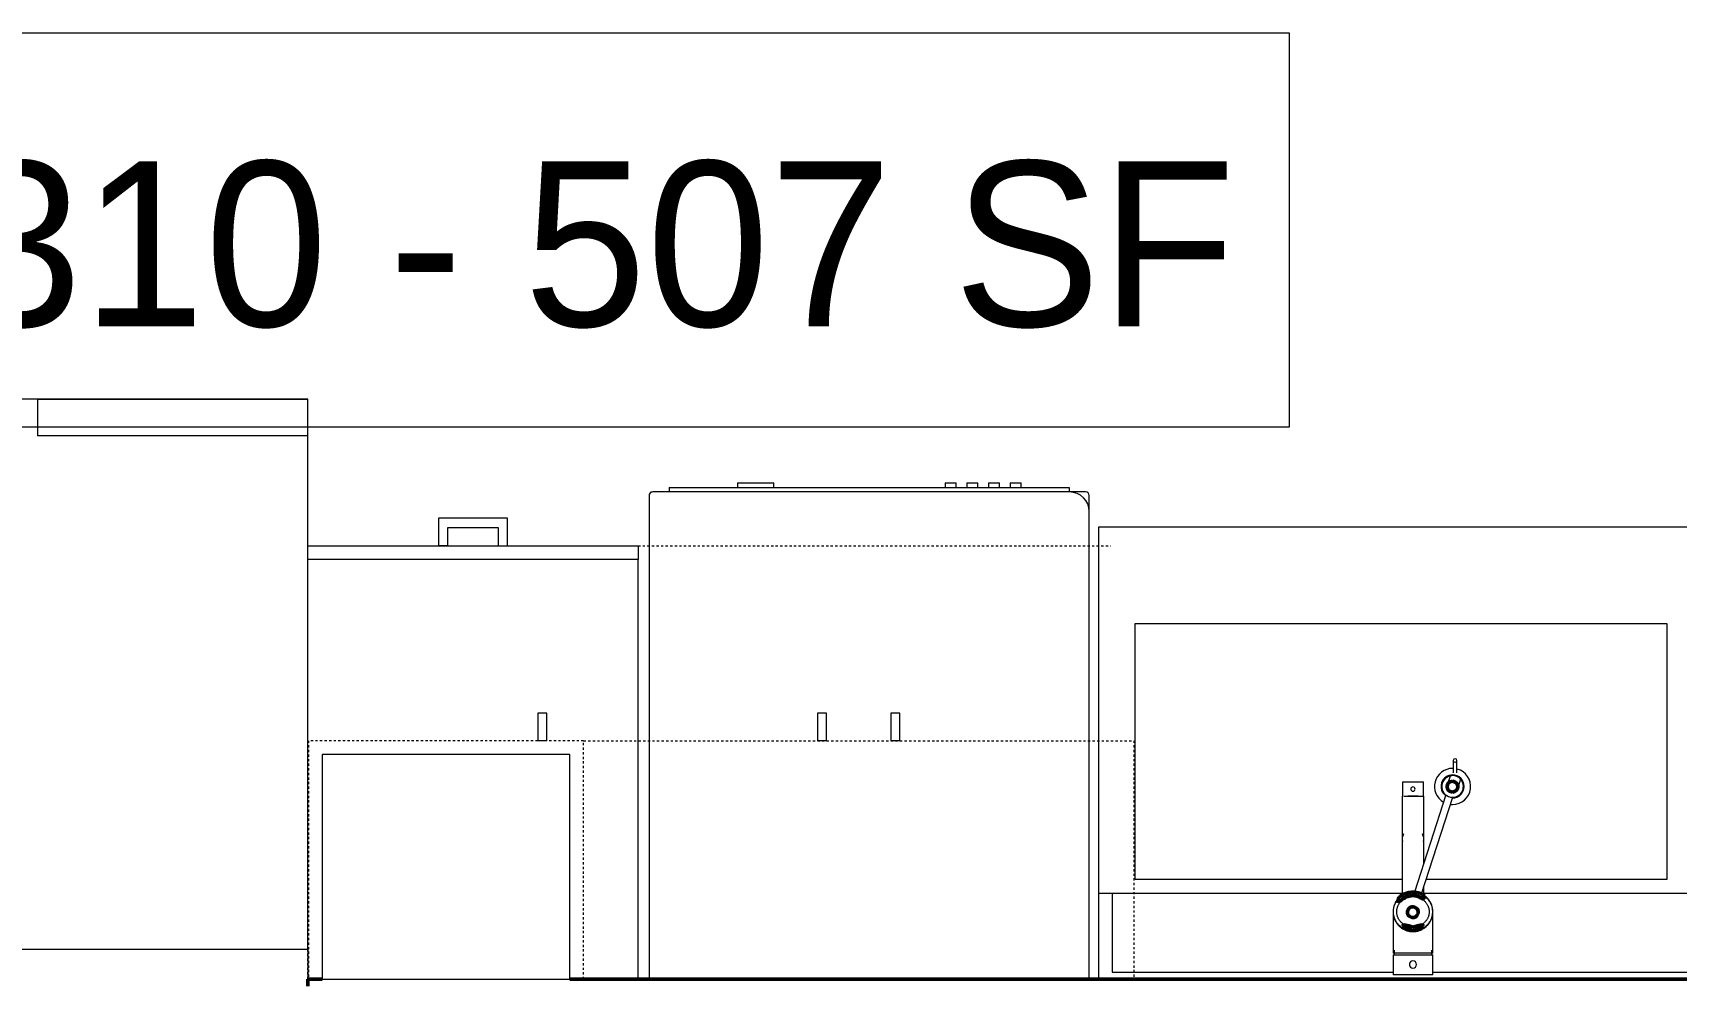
# Model space of a CAD drawing. Header units: inches. Extents: x -4217 to -1814, y 9706 to 12425.
# Drawn here: x -3071.6 to -2982, y 11919.4 to 11971 of the extents above; entities that cross this region are included whole.
import ezdxf

# ---------------------------------------------------------------- set-up
doc = ezdxf.new("R2010")
doc.units = ezdxf.units.IN
doc.header["$MEASUREMENT"] = 0
doc.linetypes.add('Dash', pattern=[0.25, 0.125, -0.125])
for name, color, linetype, lineweight in [('A-AREA-IDEN', 2, 'Continuous', 9), ('A-GENM-2', 250, 'Continuous', 9), ('A-GENM-3', 10, 'Continuous', 50), ('A-WALL-3', 10, 'Continuous', 50), ('P-SANR-FIXT-2', 250, 'Continuous', 9), ('Q-CASE-3', 250, 'Continuous', 9), ('Q-CASE-4', 250, 'Dash', 9), ('Q-CASE-HDLN-1', 250, 'Dash', 9), ('Q-SPCQ-1', 250, 'Continuous', 9)]:
    doc.layers.add(name, color=color, linetype=linetype, lineweight=lineweight)
doc.styles.add('Century Gothic', font='ufonts.com_century-gothic.ttf', dxfattribs={"height": 9})

msp = doc.modelspace()

# ---------------------------------------------------------------- linework, layer by layer
at = {"layer": 'A-AREA-IDEN', "flags": 128}
msp.add_lwpolyline([(-3078.63121, 11971.02985), (-3003.1257, 11971.02985), (-3003.1257, 11949.53379), (-3078.63121, 11949.53379)], close=True, dxfattribs=at)
at = {"layer": 'A-GENM-2'}
for p, q in [((-2994.17263, 11931.35541), (-2994.17263, 11930.69027)), ((-2993.97578, 11930.69027), (-2993.97578, 11931.35541)), ((-2994.46398, 11930.09966), (-2994.33059, 11930.52229)), ((-2993.78155, 11930.34519), (-2993.91383, 11929.92604)), ((-2996.96429, 11929.4109), (-2996.96429, 11924.01155)), ((-2996.96429, 11929.4109), (-2996.94417, 11929.4109)), ((-2996.9446, 11930.1983), (-2996.9446, 11929.4109)), ((-2996.9446, 11930.1983), (-2995.80287, 11930.1983)), ((-2996.87055, 11929.4109), (-2996.79132, 11929.4109)), ((-2996.77869, 11929.4109), (-2996.66901, 11929.4109)), ((-2996.65971, 11929.4109), (-2996.52658, 11929.4109)), ((-2996.52682, 11929.4109), (-2996.65917, 11929.4109)), ((-2996.5216, 11929.4109), (-2996.22587, 11929.4109)), ((-2996.22599, 11929.4109), (-2996.52149, 11929.4109)), ((-2994.57226, 11929.47855), (-2996.29266, 11924.18369)), ((-2996.22089, 11929.4109), (-2996.08776, 11929.4109)), ((-2996.0883, 11929.4109), (-2996.22065, 11929.4109)), ((-2996.07846, 11929.4109), (-2995.96878, 11929.4109)), ((-2995.95615, 11929.4109), (-2995.87692, 11929.4109)), ((-2995.91169, 11924.08215), (-2994.1985, 11929.3548)), ((-2995.8623, 11929.4109), (-2995.78319, 11929.4109)), ((-2995.80287, 11929.4109), (-2995.80287, 11930.1983)), ((-2995.78319, 11925.74346), (-2995.78319, 11929.4109)), ((-2993.91383, 11929.92604), (-2993.96574, 11929.94242)), ((-2996.96429, 11928.00362), (-2996.96429, 11927.08648)), ((-2995.78319, 11927.08648), (-2995.78319, 11928.00362)), ((-2995.78319, 11924.01155), (-2995.78319, 11924.44239)), ((-2997.45641, 11923.11168), (-2997.45641, 11920.8479)), ((-2995.29106, 11920.8479), (-2995.29106, 11923.11168)), ((-2995.29106, 11920.8479), (-2997.45641, 11920.8479)), ((-2997.45641, 11920.76975), (-2997.45641, 11919.6668)), ((-2997.45641, 11920.76975), (-2995.29106, 11920.76975)), ((-2997.39736, 11921.01024), (-2997.39736, 11920.76975)), ((-2995.35011, 11920.76975), (-2995.35011, 11921.01024)), ((-2995.29106, 11919.6668), (-2995.29106, 11920.76975)), ((-2995.29106, 11919.6668), (-2997.45641, 11919.6668))]:
    msp.add_line(p, q, dxfattribs=at)
at = {"layer": 'A-GENM-2', "flags": 128}
for points in [[(-2996.83489, 11924.09124), (-2996.87369, 11924.07201), (-2996.9117, 11924.05125), (-2996.94884, 11924.02899), (-2996.98506, 11924.00525)], [(-2996.83489, 11924.09124), (-2996.87369, 11924.07201), (-2996.9117, 11924.05125), (-2996.94884, 11924.02899), (-2996.98506, 11924.00525)], [(-2996.83489, 11924.09124), (-2996.87369, 11924.07201), (-2996.9117, 11924.05125), (-2996.94884, 11924.02899), (-2996.98506, 11924.00525)], [(-2996.83489, 11924.09124), (-2996.87369, 11924.07201), (-2996.9117, 11924.05125), (-2996.94884, 11924.02899), (-2996.98506, 11924.00525)], [(-2996.83489, 11924.09124), (-2996.87369, 11924.07201), (-2996.9117, 11924.05125), (-2996.94884, 11924.02899), (-2996.98506, 11924.00525)], [(-2996.83489, 11924.09124), (-2996.87369, 11924.07201), (-2996.9117, 11924.05125), (-2996.94884, 11924.02899), (-2996.98506, 11924.00525)], [(-2996.37374, 11924.18212), (-2996.41682, 11924.1813), (-2996.45983, 11924.17886), (-2996.50271, 11924.17479), (-2996.54539, 11924.16911), (-2996.5878, 11924.16181), (-2996.62988, 11924.15291), (-2996.67156, 11924.14243), (-2996.71278, 11924.13037), (-2996.75346, 11924.11676), (-2996.79356, 11924.10162), (-2996.83299, 11924.08497), (-2996.87171, 11924.06683), (-2996.8806, 11924.06241)], [(-2996.37374, 11924.19436), (-2996.41703, 11924.19349), (-2996.46026, 11924.1909), (-2996.50335, 11924.18657), (-2996.54623, 11924.18053), (-2996.58883, 11924.17278), (-2996.63109, 11924.16333), (-2996.67294, 11924.1522), (-2996.71431, 11924.1394), (-2996.75514, 11924.12496), (-2996.79535, 11924.10889)], [(-2996.37374, 11924.19436), (-2996.41703, 11924.19349), (-2996.46026, 11924.1909), (-2996.50335, 11924.18657), (-2996.54623, 11924.18053), (-2996.58883, 11924.17278), (-2996.63109, 11924.16333), (-2996.67294, 11924.1522), (-2996.71431, 11924.1394), (-2996.75514, 11924.12496), (-2996.79535, 11924.10889)], [(-2996.37374, 11924.19436), (-2996.41703, 11924.19349), (-2996.46026, 11924.1909), (-2996.50335, 11924.18657), (-2996.54623, 11924.18053), (-2996.58883, 11924.17278), (-2996.63109, 11924.16333), (-2996.67294, 11924.1522), (-2996.71431, 11924.1394), (-2996.75514, 11924.12496), (-2996.79535, 11924.10889)], [(-2996.37374, 11924.19436), (-2996.41703, 11924.19349), (-2996.46026, 11924.1909), (-2996.50335, 11924.18657), (-2996.54623, 11924.18053), (-2996.58883, 11924.17278), (-2996.63109, 11924.16333), (-2996.67294, 11924.1522), (-2996.71431, 11924.1394), (-2996.75514, 11924.12496), (-2996.79535, 11924.10889)], [(-2996.37374, 11924.19436), (-2996.41703, 11924.19349), (-2996.46026, 11924.1909), (-2996.50335, 11924.18657), (-2996.54623, 11924.18053), (-2996.58883, 11924.17278), (-2996.63109, 11924.16333), (-2996.67294, 11924.1522), (-2996.71431, 11924.1394), (-2996.75514, 11924.12496), (-2996.79535, 11924.10889)], [(-2996.37374, 11924.19436), (-2996.41703, 11924.19349), (-2996.46026, 11924.1909), (-2996.50335, 11924.18657), (-2996.54623, 11924.18053), (-2996.58883, 11924.17278), (-2996.63109, 11924.16333), (-2996.67294, 11924.1522), (-2996.71431, 11924.1394), (-2996.75514, 11924.12496), (-2996.79535, 11924.10889)], [(-2996.79224, 11923.8865), (-2996.76056, 11923.9017), (-2996.72825, 11923.91569), (-2996.69536, 11923.92846), (-2996.66193, 11923.93998), (-2996.62803, 11923.95023), (-2996.59372, 11923.95919), (-2996.55904, 11923.96685), (-2996.52405, 11923.97319), (-2996.48882, 11923.97821), (-2996.45339, 11923.9819), (-2996.41783, 11923.98424), (-2996.38221, 11923.98523), (-2996.37374, 11923.98527)], [(-2995.93069, 11924.09956), (-2995.97055, 11924.11649), (-2996.01105, 11924.13181), (-2996.05214, 11924.14549), (-2996.09374, 11924.15753), (-2996.13578, 11924.16789), (-2996.17821, 11924.17656), (-2996.22095, 11924.18352), (-2996.26393, 11924.18878), (-2996.30709, 11924.19231), (-2996.35036, 11924.19411), (-2996.37374, 11924.19436)], [(-2995.93069, 11924.09956), (-2995.97055, 11924.11649), (-2996.01105, 11924.13181), (-2996.05214, 11924.14549), (-2996.09374, 11924.15753), (-2996.13578, 11924.16789), (-2996.17821, 11924.17656), (-2996.22095, 11924.18352), (-2996.26393, 11924.18878), (-2996.30709, 11924.19231), (-2996.35036, 11924.19411), (-2996.37374, 11924.19436)], [(-2995.93069, 11924.09956), (-2995.97055, 11924.11649), (-2996.01105, 11924.13181), (-2996.05214, 11924.14549), (-2996.09374, 11924.15753), (-2996.13578, 11924.16789), (-2996.17821, 11924.17656), (-2996.22095, 11924.18352), (-2996.26393, 11924.18878), (-2996.30709, 11924.19231), (-2996.35036, 11924.19411), (-2996.37374, 11924.19436)], [(-2995.93069, 11924.09956), (-2995.97055, 11924.11649), (-2996.01105, 11924.13181), (-2996.05214, 11924.14549), (-2996.09374, 11924.15753), (-2996.13578, 11924.16789), (-2996.17821, 11924.17656), (-2996.22095, 11924.18352), (-2996.26393, 11924.18878), (-2996.30709, 11924.19231), (-2996.35036, 11924.19411), (-2996.37374, 11924.19436)], [(-2995.93069, 11924.09956), (-2995.97055, 11924.11649), (-2996.01105, 11924.13181), (-2996.05214, 11924.14549), (-2996.09374, 11924.15753), (-2996.13578, 11924.16789), (-2996.17821, 11924.17656), (-2996.22095, 11924.18352), (-2996.26393, 11924.18878), (-2996.30709, 11924.19231), (-2996.35036, 11924.19411), (-2996.37374, 11924.19436)], [(-2995.93069, 11924.09956), (-2995.97055, 11924.11649), (-2996.01105, 11924.13181), (-2996.05214, 11924.14549), (-2996.09374, 11924.15753), (-2996.13578, 11924.16789), (-2996.17821, 11924.17656), (-2996.22095, 11924.18352), (-2996.26393, 11924.18878), (-2996.30709, 11924.19231), (-2996.35036, 11924.19411), (-2996.37374, 11924.19436)], [(-2995.86672, 11924.06233), (-2995.90526, 11924.08082), (-2995.94453, 11924.09782), (-2995.98447, 11924.11332), (-2996.02502, 11924.12729), (-2996.06612, 11924.13972), (-2996.10769, 11924.15057), (-2996.14968, 11924.15985), (-2996.19202, 11924.16753), (-2996.23465, 11924.17359), (-2996.27749, 11924.17805), (-2996.32047, 11924.18087), (-2996.36355, 11924.18207), (-2996.37374, 11924.18212)], [(-2996.37374, 11923.98527), (-2996.3381, 11923.98459), (-2996.30252, 11923.98257), (-2996.26706, 11923.97921), (-2996.23177, 11923.97451), (-2996.19672, 11923.96848), (-2996.16197, 11923.96113), (-2996.12756, 11923.95247), (-2996.09355, 11923.94253), (-2996.06001, 11923.93131), (-2996.02699, 11923.91884), (-2995.99453, 11923.90513), (-2995.9627, 11923.89022), (-2995.93154, 11923.87413), (-2995.90111, 11923.85688), (-2995.87711, 11923.84214)], [(-2997.17808, 11923.80056), (-2997.20644, 11923.76942), (-2997.23347, 11923.73721), (-2997.25913, 11923.70399), (-2997.28338, 11923.6698), (-2997.30618, 11923.6347), (-2997.32749, 11923.59874), (-2997.34727, 11923.56199), (-2997.3655, 11923.5245), (-2997.38213, 11923.48633), (-2997.39714, 11923.44755), (-2997.4105, 11923.40821), (-2997.4222, 11923.36838), (-2997.4322, 11923.32813), (-2997.44049, 11923.28752), (-2997.44707, 11923.24662), (-2997.45191, 11923.2055), (-2997.455, 11923.16422), (-2997.45635, 11923.12285), (-2997.45641, 11923.11168)], [(-2997.45641, 11923.11168), (-2997.45554, 11923.0703), (-2997.45291, 11923.029), (-2997.44855, 11922.98782), (-2997.44244, 11922.94686), (-2997.43461, 11922.90616), (-2997.42506, 11922.86581), (-2997.41382, 11922.82586), (-2997.40091, 11922.78638), (-2997.38634, 11922.74744), (-2997.37014, 11922.7091), (-2997.35235, 11922.67142), (-2997.33298, 11922.63446), (-2997.31208, 11922.59829), (-2997.28968, 11922.56295), (-2997.26582, 11922.52851), (-2997.24053, 11922.49502), (-2997.21386, 11922.46254), (-2997.18586, 11922.4311), (-2997.15657, 11922.40077), (-2997.12604, 11922.3716), (-2997.09432, 11922.34361), (-2997.06147, 11922.31686), (-2997.02753, 11922.2914), (-2996.99255, 11922.26725), (-2996.95661, 11922.24445), (-2996.91975, 11922.22305), (-2996.88203, 11922.20306), (-2996.84352, 11922.18453), (-2996.80427, 11922.16747), (-2996.76435, 11922.15192), (-2996.72381, 11922.1379), (-2996.68274, 11922.12542), (-2996.64118, 11922.11451), (-2996.5992, 11922.10518), (-2996.55687, 11922.09745), (-2996.51426, 11922.09133), (-2996.47142, 11922.08682), (-2996.42844, 11922.08394), (-2996.38537, 11922.08269), (-2996.37374, 11922.08263)], [(-2997.39772, 11923.46333), (-2997.41096, 11923.4221), (-2997.42254, 11923.38038), (-2997.43245, 11923.33822), (-2997.44066, 11923.2957), (-2997.44717, 11923.25289), (-2997.45195, 11923.20985), (-2997.45502, 11923.16665), (-2997.45635, 11923.12337), (-2997.45595, 11923.08007), (-2997.45382, 11923.03682), (-2997.44996, 11922.99369), (-2997.44439, 11922.95074), (-2997.43709, 11922.90806), (-2997.4281, 11922.8657), (-2997.41742, 11922.82373)], [(-2997.41096, 11923.4221), (-2997.42254, 11923.38038), (-2997.43245, 11923.33822), (-2997.44066, 11923.2957), (-2997.44717, 11923.25289), (-2997.45195, 11923.20985), (-2997.45502, 11923.16665), (-2997.45635, 11923.12337), (-2997.45595, 11923.08007), (-2997.45382, 11923.03682), (-2997.44996, 11922.99369), (-2997.44439, 11922.95074), (-2997.43709, 11922.90806), (-2997.4281, 11922.8657), (-2997.41742, 11922.82373)], [(-2997.41096, 11923.4221), (-2997.42254, 11923.38038), (-2997.43245, 11923.33822), (-2997.44066, 11923.2957), (-2997.44717, 11923.25289), (-2997.45195, 11923.20985), (-2997.45502, 11923.16665), (-2997.45635, 11923.12337), (-2997.45595, 11923.08007), (-2997.45382, 11923.03682), (-2997.44996, 11922.99369), (-2997.44439, 11922.95074), (-2997.43709, 11922.90806), (-2997.4281, 11922.8657), (-2997.41742, 11922.82373)], [(-2997.41096, 11923.4221), (-2997.42254, 11923.38038), (-2997.43245, 11923.33822), (-2997.44066, 11923.2957), (-2997.44717, 11923.25289), (-2997.45195, 11923.20985), (-2997.45502, 11923.16665), (-2997.45635, 11923.12337), (-2997.45595, 11923.08007), (-2997.45382, 11923.03682), (-2997.44996, 11922.99369), (-2997.44439, 11922.95074), (-2997.43709, 11922.90806), (-2997.4281, 11922.8657), (-2997.41742, 11922.82373)], [(-2997.41096, 11923.4221), (-2997.42254, 11923.38038), (-2997.43245, 11923.33822), (-2997.44066, 11923.2957), (-2997.44717, 11923.25289), (-2997.45195, 11923.20985), (-2997.45502, 11923.16665), (-2997.45635, 11923.12337), (-2997.45595, 11923.08007), (-2997.45382, 11923.03682), (-2997.44996, 11922.99369), (-2997.44439, 11922.95074), (-2997.43709, 11922.90806), (-2997.4281, 11922.8657), (-2997.41742, 11922.82373)], [(-2997.41096, 11923.4221), (-2997.42254, 11923.38038), (-2997.43245, 11923.33822), (-2997.44066, 11923.2957), (-2997.44717, 11923.25289), (-2997.45195, 11923.20985), (-2997.45502, 11923.16665), (-2997.45635, 11923.12337), (-2997.45595, 11923.08007), (-2997.45382, 11923.03682), (-2997.44996, 11922.99369), (-2997.44439, 11922.95074), (-2997.43709, 11922.90806), (-2997.4281, 11922.8657), (-2997.41742, 11922.82373)], [(-2997.11962, 11923.89645), (-2997.1504, 11923.86599), (-2997.17994, 11923.83433), (-2997.2082, 11923.80151), (-2997.23512, 11923.76759), (-2997.26066, 11923.73262), (-2997.28478, 11923.69666), (-2997.30744, 11923.65976), (-2997.32861, 11923.62198), (-2997.34825, 11923.58339), (-2997.36634, 11923.54404), (-2997.38283, 11923.504)], [(-2997.11962, 11923.89645), (-2997.1504, 11923.86599), (-2997.17994, 11923.83433), (-2997.2082, 11923.80151), (-2997.23512, 11923.76759), (-2997.26066, 11923.73262), (-2997.28478, 11923.69666), (-2997.30744, 11923.65976), (-2997.32861, 11923.62198), (-2997.34825, 11923.58339), (-2997.36634, 11923.54404), (-2997.38283, 11923.504)], [(-2997.11962, 11923.89645), (-2997.1504, 11923.86599), (-2997.17994, 11923.83433), (-2997.2082, 11923.80151), (-2997.23512, 11923.76759), (-2997.26066, 11923.73262), (-2997.28478, 11923.69666), (-2997.30744, 11923.65976), (-2997.32861, 11923.62198), (-2997.34825, 11923.58339), (-2997.36634, 11923.54404), (-2997.38283, 11923.504)], [(-2997.11962, 11923.89645), (-2997.1504, 11923.86599), (-2997.17994, 11923.83433), (-2997.2082, 11923.80151), (-2997.23512, 11923.76759), (-2997.26066, 11923.73262), (-2997.28478, 11923.69666), (-2997.30744, 11923.65976), (-2997.32861, 11923.62198), (-2997.34825, 11923.58339), (-2997.36634, 11923.54404), (-2997.38283, 11923.504)], [(-2997.11962, 11923.89645), (-2997.1504, 11923.86599), (-2997.17994, 11923.83433), (-2997.2082, 11923.80151), (-2997.23512, 11923.76759), (-2997.26066, 11923.73262), (-2997.28478, 11923.69666), (-2997.30744, 11923.65976), (-2997.32861, 11923.62198), (-2997.34825, 11923.58339), (-2997.36634, 11923.54404), (-2997.38283, 11923.504)], [(-2997.11962, 11923.89645), (-2997.1504, 11923.86599), (-2997.17994, 11923.83433), (-2997.2082, 11923.80151), (-2997.23512, 11923.76759), (-2997.26066, 11923.73262), (-2997.28478, 11923.69666), (-2997.30744, 11923.65976), (-2997.32861, 11923.62198), (-2997.34825, 11923.58339), (-2997.36634, 11923.54404), (-2997.38283, 11923.504)], [(-2997.25956, 11923.11168), (-2997.25886, 11923.14474), (-2997.25677, 11923.17774), (-2997.25328, 11923.21064), (-2997.24839, 11923.24339), (-2997.24213, 11923.27594), (-2997.23449, 11923.30823), (-2997.22549, 11923.34023), (-2997.21514, 11923.37187), (-2997.20345, 11923.40312), (-2997.19044, 11923.43391), (-2997.17613, 11923.4642), (-2997.16054, 11923.49395), (-2997.1437, 11923.52311), (-2997.12562, 11923.55163), (-2997.10633, 11923.57946), (-2997.08587, 11923.60656), (-2997.06426, 11923.63288), (-2997.04154, 11923.65839), (-2997.01774, 11923.68303), (-2996.9929, 11923.70678), (-2996.96705, 11923.72958), (-2996.94024, 11923.75141), (-2996.91251, 11923.77222), (-2996.8839, 11923.79197), (-2996.85445, 11923.81065), (-2996.82422, 11923.8282), (-2996.79325, 11923.84461), (-2996.7616, 11923.85984), (-2996.72931, 11923.87388), (-2996.69643, 11923.88668), (-2996.66302, 11923.89824), (-2996.62914, 11923.90853), (-2996.59483, 11923.91754), (-2996.56016, 11923.92524), (-2996.52519, 11923.93163), (-2996.48996, 11923.93669), (-2996.45454, 11923.94042), (-2996.41899, 11923.9428), (-2996.38336, 11923.94384), (-2996.37374, 11923.94389)], [(-2996.37374, 11922.27948), (-2996.40937, 11922.28015), (-2996.44495, 11922.28217), (-2996.48041, 11922.28554), (-2996.5157, 11922.29024), (-2996.55075, 11922.29627), (-2996.58551, 11922.30362), (-2996.61992, 11922.31227), (-2996.65392, 11922.32222), (-2996.68746, 11922.33344), (-2996.72049, 11922.34591), (-2996.75294, 11922.35961), (-2996.78478, 11922.37453), (-2996.81593, 11922.39062), (-2996.84637, 11922.40787), (-2996.87603, 11922.42624), (-2996.90487, 11922.44571), (-2996.93284, 11922.46624), (-2996.95991, 11922.48779), (-2996.98602, 11922.51034), (-2997.01114, 11922.53383), (-2997.03522, 11922.55824), (-2997.05824, 11922.58352), (-2997.08015, 11922.60962), (-2997.10093, 11922.63652), (-2997.12053, 11922.66416), (-2997.13894, 11922.69249), (-2997.15612, 11922.72148), (-2997.17205, 11922.75108), (-2997.18671, 11922.78123), (-2997.20007, 11922.81189), (-2997.21211, 11922.84302), (-2997.22283, 11922.87456), (-2997.2322, 11922.90646), (-2997.2402, 11922.93868), (-2997.24684, 11922.97117), (-2997.2521, 11923.00387), (-2997.25596, 11923.03673), (-2997.25844, 11923.06972), (-2997.25951, 11923.10276), (-2997.25956, 11923.11168)], [(-2996.37374, 11923.94389), (-2996.3381, 11923.94321), (-2996.30252, 11923.94119), (-2996.26706, 11923.93783), (-2996.23177, 11923.93313), (-2996.19672, 11923.92709), (-2996.16197, 11923.91975), (-2996.12756, 11923.91109), (-2996.09355, 11923.90115), (-2996.06001, 11923.88993), (-2996.02699, 11923.87746), (-2995.99453, 11923.86375), (-2995.9627, 11923.84884), (-2995.93154, 11923.83274), (-2995.90111, 11923.8155), (-2995.87144, 11923.79712), (-2995.8426, 11923.77765), (-2995.81463, 11923.75713), (-2995.78757, 11923.73557), (-2995.76145, 11923.71303), (-2995.73634, 11923.68953), (-2995.71225, 11923.66513), (-2995.68923, 11923.63985), (-2995.66732, 11923.61374), (-2995.64655, 11923.58685), (-2995.62694, 11923.55921), (-2995.60854, 11923.53087), (-2995.59135, 11923.50188), (-2995.57542, 11923.47229), (-2995.56077, 11923.44214), (-2995.54741, 11923.41147), (-2995.53536, 11923.38035), (-2995.52464, 11923.34881), (-2995.51528, 11923.3169), (-2995.50727, 11923.28468), (-2995.50063, 11923.2522), (-2995.49538, 11923.2195), (-2995.49151, 11923.18663), (-2995.48904, 11923.15365), (-2995.48796, 11923.12061), (-2995.48791, 11923.11168)], [(-2996.37374, 11922.08263), (-2996.33066, 11922.08344), (-2996.28764, 11922.08589), (-2996.24476, 11922.08995), (-2996.20208, 11922.09564), (-2996.15967, 11922.10294), (-2996.11759, 11922.11184), (-2996.07591, 11922.12232), (-2996.03469, 11922.13437), (-2995.99401, 11922.14798), (-2995.95392, 11922.16312), (-2995.91448, 11922.17978), (-2995.87576, 11922.19791), (-2995.83782, 11922.21751), (-2995.80073, 11922.23854), (-2995.76453, 11922.26096), (-2995.72929, 11922.28475), (-2995.69506, 11922.30986), (-2995.66191, 11922.33627), (-2995.62988, 11922.36392), (-2995.59902, 11922.39278), (-2995.56939, 11922.42281), (-2995.54104, 11922.45395), (-2995.51401, 11922.48615), (-2995.48834, 11922.51938), (-2995.46409, 11922.55357), (-2995.44129, 11922.58867), (-2995.41998, 11922.62462), (-2995.4002, 11922.66137), (-2995.38198, 11922.69886), (-2995.36535, 11922.73703), (-2995.35033, 11922.77582), (-2995.33697, 11922.81516), (-2995.32528, 11922.85498), (-2995.31527, 11922.89523), (-2995.30698, 11922.93584), (-2995.30041, 11922.97674), (-2995.29557, 11923.01787), (-2995.29247, 11923.05915), (-2995.29112, 11923.10051), (-2995.29106, 11923.11168)], [(-2995.48791, 11923.11168), (-2995.48861, 11923.07863), (-2995.49071, 11923.04563), (-2995.4942, 11923.01273), (-2995.49908, 11922.97998), (-2995.50534, 11922.94743), (-2995.51298, 11922.91513), (-2995.52198, 11922.88314), (-2995.53234, 11922.85149), (-2995.54402, 11922.82025), (-2995.55703, 11922.78946), (-2995.57134, 11922.75916), (-2995.58693, 11922.72941), (-2995.60378, 11922.70025), (-2995.62185, 11922.67174), (-2995.64114, 11922.64391), (-2995.6616, 11922.61681), (-2995.68321, 11922.59048), (-2995.70593, 11922.56498), (-2995.72973, 11922.54033), (-2995.75457, 11922.51659), (-2995.78042, 11922.49378), (-2995.80723, 11922.47196), (-2995.83497, 11922.45115), (-2995.86358, 11922.43139), (-2995.89302, 11922.41272), (-2995.92325, 11922.39516), (-2995.95422, 11922.37875), (-2995.98588, 11922.36352), (-2996.01817, 11922.34949), (-2996.05104, 11922.33668), (-2996.08445, 11922.32512), (-2996.11834, 11922.31483), (-2996.15264, 11922.30583), (-2996.18731, 11922.29812), (-2996.22229, 11922.29174), (-2996.25752, 11922.28668), (-2996.29293, 11922.28295), (-2996.32849, 11922.28057), (-2996.36412, 11922.27953), (-2996.37374, 11922.27948)], [(-2995.29106, 11923.11168), (-2995.29193, 11923.15306), (-2995.29456, 11923.19437), (-2995.29893, 11923.23554), (-2995.30503, 11923.27651), (-2995.31287, 11923.3172), (-2995.32241, 11923.35756), (-2995.33365, 11923.39751), (-2995.34656, 11923.43698), (-2995.36113, 11923.47592), (-2995.37733, 11923.51426), (-2995.39513, 11923.55194), (-2995.41449, 11923.5889), (-2995.43539, 11923.62508), (-2995.45779, 11923.66041), (-2995.48166, 11923.69485), (-2995.50694, 11923.72834), (-2995.53361, 11923.76083), (-2995.56161, 11923.79226), (-2995.5909, 11923.82259), (-2995.62143, 11923.85177), (-2995.65315, 11923.87975), (-2995.68601, 11923.9065), (-2995.71995, 11923.93197), (-2995.75492, 11923.95612)], [(-2995.32493, 11922.84299), (-2995.31503, 11922.88514), (-2995.30681, 11922.92766), (-2995.30031, 11922.97048), (-2995.29552, 11923.01351), (-2995.29246, 11923.05671), (-2995.29112, 11923.09999), (-2995.29152, 11923.1433), (-2995.29365, 11923.18655), (-2995.29751, 11923.22968), (-2995.30309, 11923.27262), (-2995.31038, 11923.31531), (-2995.31937, 11923.35767), (-2995.33005, 11923.39964), (-2995.3424, 11923.44114), (-2995.3564, 11923.48212), (-2995.37203, 11923.52251), (-2995.38926, 11923.56224), (-2995.40807, 11923.60124), (-2995.42842, 11923.63947), (-2995.45028, 11923.67685), (-2995.47362, 11923.71333), (-2995.4984, 11923.74884), (-2995.52458, 11923.78333), (-2995.55211, 11923.81675), (-2995.58097, 11923.84905), (-2995.61109, 11923.88016), (-2995.64243, 11923.91004), (-2995.67494, 11923.93865), (-2995.70857, 11923.96593)], [(-2995.3564, 11923.48212), (-2995.37203, 11923.52251), (-2995.38926, 11923.56224), (-2995.40807, 11923.60124), (-2995.42842, 11923.63947), (-2995.45028, 11923.67685), (-2995.47362, 11923.71333), (-2995.4984, 11923.74884), (-2995.52458, 11923.78333), (-2995.55211, 11923.81675), (-2995.58097, 11923.84905), (-2995.61109, 11923.88016), (-2995.64243, 11923.91004), (-2995.67494, 11923.93865), (-2995.70857, 11923.96593)], [(-2995.3564, 11923.48212), (-2995.37203, 11923.52251), (-2995.38926, 11923.56224), (-2995.40807, 11923.60124), (-2995.42842, 11923.63947), (-2995.45028, 11923.67685), (-2995.47362, 11923.71333), (-2995.4984, 11923.74884), (-2995.52458, 11923.78333), (-2995.55211, 11923.81675), (-2995.58097, 11923.84905), (-2995.61109, 11923.88016), (-2995.64243, 11923.91004), (-2995.67494, 11923.93865), (-2995.70857, 11923.96593)], [(-2995.3564, 11923.48212), (-2995.37203, 11923.52251), (-2995.38926, 11923.56224), (-2995.40807, 11923.60124), (-2995.42842, 11923.63947), (-2995.45028, 11923.67685), (-2995.47362, 11923.71333), (-2995.4984, 11923.74884), (-2995.52458, 11923.78333), (-2995.55211, 11923.81675), (-2995.58097, 11923.84905), (-2995.61109, 11923.88016), (-2995.64243, 11923.91004), (-2995.67494, 11923.93865), (-2995.70857, 11923.96593)], [(-2995.3564, 11923.48212), (-2995.37203, 11923.52251), (-2995.38926, 11923.56224), (-2995.40807, 11923.60124), (-2995.42842, 11923.63947), (-2995.45028, 11923.67685), (-2995.47362, 11923.71333), (-2995.4984, 11923.74884), (-2995.52458, 11923.78333), (-2995.55211, 11923.81675), (-2995.58097, 11923.84905), (-2995.61109, 11923.88016), (-2995.64243, 11923.91004), (-2995.67494, 11923.93865), (-2995.70857, 11923.96593)], [(-2995.3564, 11923.48212), (-2995.37203, 11923.52251), (-2995.38926, 11923.56224), (-2995.40807, 11923.60124), (-2995.42842, 11923.63947), (-2995.45028, 11923.67685), (-2995.47362, 11923.71333), (-2995.4984, 11923.74884), (-2995.52458, 11923.78333), (-2995.55211, 11923.81675), (-2995.58097, 11923.84905), (-2995.61109, 11923.88016), (-2995.64243, 11923.91004), (-2995.67494, 11923.93865), (-2995.70857, 11923.96593)], [(-2995.32493, 11922.84299), (-2995.31503, 11922.88514), (-2995.30681, 11922.92766), (-2995.30031, 11922.97048), (-2995.29552, 11923.01351), (-2995.29246, 11923.05671), (-2995.29112, 11923.09999), (-2995.29152, 11923.1433), (-2995.29365, 11923.18655), (-2995.29751, 11923.22968), (-2995.30309, 11923.27262), (-2995.31038, 11923.31531), (-2995.31937, 11923.35767), (-2995.33005, 11923.39964), (-2995.3424, 11923.44114)], [(-2995.32493, 11922.84299), (-2995.31503, 11922.88514), (-2995.30681, 11922.92766), (-2995.30031, 11922.97048), (-2995.29552, 11923.01351), (-2995.29246, 11923.05671), (-2995.29112, 11923.09999), (-2995.29152, 11923.1433), (-2995.29365, 11923.18655), (-2995.29751, 11923.22968), (-2995.30309, 11923.27262), (-2995.31038, 11923.31531), (-2995.31937, 11923.35767), (-2995.33005, 11923.39964), (-2995.3424, 11923.44114)], [(-2995.32493, 11922.84299), (-2995.31503, 11922.88514), (-2995.30681, 11922.92766), (-2995.30031, 11922.97048), (-2995.29552, 11923.01351), (-2995.29246, 11923.05671), (-2995.29112, 11923.09999), (-2995.29152, 11923.1433), (-2995.29365, 11923.18655), (-2995.29751, 11923.22968), (-2995.30309, 11923.27262), (-2995.31038, 11923.31531), (-2995.31937, 11923.35767), (-2995.33005, 11923.39964), (-2995.3424, 11923.44114)], [(-2995.32493, 11922.84299), (-2995.31503, 11922.88514), (-2995.30681, 11922.92766), (-2995.30031, 11922.97048), (-2995.29552, 11923.01351), (-2995.29246, 11923.05671), (-2995.29112, 11923.09999), (-2995.29152, 11923.1433), (-2995.29365, 11923.18655), (-2995.29751, 11923.22968), (-2995.30309, 11923.27262), (-2995.31038, 11923.31531), (-2995.31937, 11923.35767), (-2995.33005, 11923.39964), (-2995.3424, 11923.44114)], [(-2995.32493, 11922.84299), (-2995.31503, 11922.88514), (-2995.30681, 11922.92766), (-2995.30031, 11922.97048), (-2995.29552, 11923.01351), (-2995.29246, 11923.05671), (-2995.29112, 11923.09999), (-2995.29152, 11923.1433), (-2995.29365, 11923.18655), (-2995.29751, 11923.22968), (-2995.30309, 11923.27262), (-2995.31038, 11923.31531), (-2995.31937, 11923.35767), (-2995.33005, 11923.39964), (-2995.3424, 11923.44114)], [(-2997.40507, 11922.78222), (-2997.39107, 11922.74124), (-2997.37544, 11922.70086), (-2997.35821, 11922.66113), (-2997.33941, 11922.62212), (-2997.31906, 11922.5839), (-2997.2972, 11922.54652), (-2997.27386, 11922.51004), (-2997.24908, 11922.47453), (-2997.2229, 11922.44003), (-2997.19536, 11922.40661), (-2997.16651, 11922.37432), (-2997.13639, 11922.34321), (-2997.10505, 11922.31332), (-2997.07253, 11922.28472), (-2997.03891, 11922.25743), (-2997.00421, 11922.23152), (-2996.96851, 11922.20701), (-2996.93186, 11922.18395), (-2996.89431, 11922.16237), (-2996.85593, 11922.14231), (-2996.81678, 11922.12381), (-2996.77692, 11922.10688), (-2996.73642, 11922.09156), (-2996.69534, 11922.07787), (-2996.65374, 11922.06584), (-2996.61169, 11922.05548), (-2996.56926, 11922.04681), (-2996.52652, 11922.03984), (-2996.48354, 11922.03459), (-2996.44038, 11922.03106), (-2996.39711, 11922.02926), (-2996.37374, 11922.02901)], [(-2997.39107, 11922.74124), (-2997.37544, 11922.70086), (-2997.35821, 11922.66113), (-2997.33941, 11922.62212), (-2997.31906, 11922.5839), (-2997.2972, 11922.54652), (-2997.27386, 11922.51004), (-2997.24908, 11922.47453), (-2997.2229, 11922.44003), (-2997.19536, 11922.40661), (-2997.16651, 11922.37432), (-2997.13639, 11922.34321), (-2997.10505, 11922.31332), (-2997.07253, 11922.28472), (-2997.03891, 11922.25743)], [(-2997.39107, 11922.74124), (-2997.37544, 11922.70086), (-2997.35821, 11922.66113), (-2997.33941, 11922.62212), (-2997.31906, 11922.5839), (-2997.2972, 11922.54652), (-2997.27386, 11922.51004), (-2997.24908, 11922.47453), (-2997.2229, 11922.44003), (-2997.19536, 11922.40661), (-2997.16651, 11922.37432), (-2997.13639, 11922.34321), (-2997.10505, 11922.31332), (-2997.07253, 11922.28472), (-2997.03891, 11922.25743)], [(-2997.39107, 11922.74124), (-2997.37544, 11922.70086), (-2997.35821, 11922.66113), (-2997.33941, 11922.62212), (-2997.31906, 11922.5839), (-2997.2972, 11922.54652), (-2997.27386, 11922.51004), (-2997.24908, 11922.47453), (-2997.2229, 11922.44003), (-2997.19536, 11922.40661), (-2997.16651, 11922.37432), (-2997.13639, 11922.34321), (-2997.10505, 11922.31332), (-2997.07253, 11922.28472), (-2997.03891, 11922.25743)], [(-2997.39107, 11922.74124), (-2997.37544, 11922.70086), (-2997.35821, 11922.66113), (-2997.33941, 11922.62212), (-2997.31906, 11922.5839), (-2997.2972, 11922.54652), (-2997.27386, 11922.51004), (-2997.24908, 11922.47453), (-2997.2229, 11922.44003), (-2997.19536, 11922.40661), (-2997.16651, 11922.37432), (-2997.13639, 11922.34321), (-2997.10505, 11922.31332), (-2997.07253, 11922.28472), (-2997.03891, 11922.25743)], [(-2997.39107, 11922.74124), (-2997.37544, 11922.70086), (-2997.35821, 11922.66113), (-2997.33941, 11922.62212), (-2997.31906, 11922.5839), (-2997.2972, 11922.54652), (-2997.27386, 11922.51004), (-2997.24908, 11922.47453), (-2997.2229, 11922.44003), (-2997.19536, 11922.40661), (-2997.16651, 11922.37432), (-2997.13639, 11922.34321), (-2997.10505, 11922.31332), (-2997.07253, 11922.28472), (-2997.03891, 11922.25743)], [(-2997.00421, 11922.23152), (-2996.96851, 11922.20701), (-2996.93186, 11922.18395), (-2996.89431, 11922.16237), (-2996.85593, 11922.14231), (-2996.81678, 11922.12381), (-2996.77692, 11922.10688), (-2996.73642, 11922.09156), (-2996.69534, 11922.07787), (-2996.65374, 11922.06584), (-2996.61169, 11922.05548), (-2996.56926, 11922.04681), (-2996.52652, 11922.03984), (-2996.48354, 11922.03459), (-2996.44038, 11922.03106), (-2996.39711, 11922.02926), (-2996.37374, 11922.02901)], [(-2997.00421, 11922.23152), (-2996.96851, 11922.20701), (-2996.93186, 11922.18395), (-2996.89431, 11922.16237), (-2996.85593, 11922.14231), (-2996.81678, 11922.12381), (-2996.77692, 11922.10688), (-2996.73642, 11922.09156), (-2996.69534, 11922.07787), (-2996.65374, 11922.06584), (-2996.61169, 11922.05548), (-2996.56926, 11922.04681), (-2996.52652, 11922.03984), (-2996.48354, 11922.03459), (-2996.44038, 11922.03106), (-2996.39711, 11922.02926), (-2996.37374, 11922.02901)], [(-2997.00421, 11922.23152), (-2996.96851, 11922.20701), (-2996.93186, 11922.18395), (-2996.89431, 11922.16237), (-2996.85593, 11922.14231), (-2996.81678, 11922.12381), (-2996.77692, 11922.10688), (-2996.73642, 11922.09156), (-2996.69534, 11922.07787), (-2996.65374, 11922.06584), (-2996.61169, 11922.05548), (-2996.56926, 11922.04681), (-2996.52652, 11922.03984), (-2996.48354, 11922.03459), (-2996.44038, 11922.03106), (-2996.39711, 11922.02926), (-2996.37374, 11922.02901)], [(-2997.00421, 11922.23152), (-2996.96851, 11922.20701), (-2996.93186, 11922.18395), (-2996.89431, 11922.16237), (-2996.85593, 11922.14231), (-2996.81678, 11922.12381), (-2996.77692, 11922.10688), (-2996.73642, 11922.09156), (-2996.69534, 11922.07787), (-2996.65374, 11922.06584), (-2996.61169, 11922.05548), (-2996.56926, 11922.04681), (-2996.52652, 11922.03984), (-2996.48354, 11922.03459), (-2996.44038, 11922.03106), (-2996.39711, 11922.02926), (-2996.37374, 11922.02901)], [(-2997.00421, 11922.23152), (-2996.96851, 11922.20701), (-2996.93186, 11922.18395), (-2996.89431, 11922.16237), (-2996.85593, 11922.14231), (-2996.81678, 11922.12381), (-2996.77692, 11922.10688), (-2996.73642, 11922.09156), (-2996.69534, 11922.07787), (-2996.65374, 11922.06584), (-2996.61169, 11922.05548), (-2996.56926, 11922.04681), (-2996.52652, 11922.03984), (-2996.48354, 11922.03459), (-2996.44038, 11922.03106), (-2996.39711, 11922.02926), (-2996.37374, 11922.02901)], [(-2996.37374, 11922.02901), (-2996.33044, 11922.02987), (-2996.28721, 11922.03247), (-2996.24413, 11922.03679), (-2996.20125, 11922.04283), (-2996.15864, 11922.05059), (-2996.11638, 11922.06004), (-2996.07453, 11922.07117), (-2996.03316, 11922.08397), (-2995.99234, 11922.09841), (-2995.95212, 11922.11447), (-2995.91258, 11922.13213), (-2995.87378, 11922.15135), (-2995.83578, 11922.17211), (-2995.79863, 11922.19438), (-2995.76241, 11922.21811), (-2995.72717, 11922.24327), (-2995.69296, 11922.26982), (-2995.65984, 11922.29772), (-2995.62786, 11922.32692), (-2995.59707, 11922.35737), (-2995.56753, 11922.38904), (-2995.53928, 11922.42185), (-2995.51236, 11922.45577), (-2995.48682, 11922.49075), (-2995.4627, 11922.52671), (-2995.44003, 11922.56361), (-2995.41886, 11922.60139), (-2995.39922, 11922.63998), (-2995.38113, 11922.67933), (-2995.36464, 11922.71937), (-2995.34976, 11922.76003), (-2995.33651, 11922.80126)], [(-2996.37374, 11922.02901), (-2996.33044, 11922.02987), (-2996.28721, 11922.03247), (-2996.24413, 11922.03679), (-2996.20125, 11922.04283), (-2996.15864, 11922.05059), (-2996.11638, 11922.06004), (-2996.07453, 11922.07117), (-2996.03316, 11922.08397), (-2995.99234, 11922.09841), (-2995.95212, 11922.11447), (-2995.91258, 11922.13213), (-2995.87378, 11922.15135), (-2995.83578, 11922.17211), (-2995.79863, 11922.19438), (-2995.76241, 11922.21811)], [(-2996.37374, 11922.02901), (-2996.33044, 11922.02987), (-2996.28721, 11922.03247), (-2996.24413, 11922.03679), (-2996.20125, 11922.04283), (-2996.15864, 11922.05059), (-2996.11638, 11922.06004), (-2996.07453, 11922.07117), (-2996.03316, 11922.08397), (-2995.99234, 11922.09841), (-2995.95212, 11922.11447), (-2995.91258, 11922.13213), (-2995.87378, 11922.15135), (-2995.83578, 11922.17211), (-2995.79863, 11922.19438), (-2995.76241, 11922.21811)], [(-2996.37374, 11922.02901), (-2996.33044, 11922.02987), (-2996.28721, 11922.03247), (-2996.24413, 11922.03679), (-2996.20125, 11922.04283), (-2996.15864, 11922.05059), (-2996.11638, 11922.06004), (-2996.07453, 11922.07117), (-2996.03316, 11922.08397), (-2995.99234, 11922.09841), (-2995.95212, 11922.11447), (-2995.91258, 11922.13213), (-2995.87378, 11922.15135), (-2995.83578, 11922.17211), (-2995.79863, 11922.19438), (-2995.76241, 11922.21811)], [(-2996.37374, 11922.02901), (-2996.33044, 11922.02987), (-2996.28721, 11922.03247), (-2996.24413, 11922.03679), (-2996.20125, 11922.04283), (-2996.15864, 11922.05059), (-2996.11638, 11922.06004), (-2996.07453, 11922.07117), (-2996.03316, 11922.08397), (-2995.99234, 11922.09841), (-2995.95212, 11922.11447), (-2995.91258, 11922.13213), (-2995.87378, 11922.15135), (-2995.83578, 11922.17211), (-2995.79863, 11922.19438), (-2995.76241, 11922.21811)], [(-2996.37374, 11922.02901), (-2996.33044, 11922.02987), (-2996.28721, 11922.03247), (-2996.24413, 11922.03679), (-2996.20125, 11922.04283), (-2996.15864, 11922.05059), (-2996.11638, 11922.06004), (-2996.07453, 11922.07117), (-2996.03316, 11922.08397), (-2995.99234, 11922.09841), (-2995.95212, 11922.11447), (-2995.91258, 11922.13213), (-2995.87378, 11922.15135), (-2995.83578, 11922.17211), (-2995.79863, 11922.19438), (-2995.76241, 11922.21811)], [(-2995.72717, 11922.24327), (-2995.69296, 11922.26982), (-2995.65984, 11922.29772), (-2995.62786, 11922.32692), (-2995.59707, 11922.35737), (-2995.56753, 11922.38904), (-2995.53928, 11922.42185), (-2995.51236, 11922.45577), (-2995.48682, 11922.49075), (-2995.4627, 11922.52671), (-2995.44003, 11922.56361), (-2995.41886, 11922.60139), (-2995.39922, 11922.63998), (-2995.38113, 11922.67933), (-2995.36464, 11922.71937)], [(-2995.72717, 11922.24327), (-2995.69296, 11922.26982), (-2995.65984, 11922.29772), (-2995.62786, 11922.32692), (-2995.59707, 11922.35737), (-2995.56753, 11922.38904), (-2995.53928, 11922.42185), (-2995.51236, 11922.45577), (-2995.48682, 11922.49075), (-2995.4627, 11922.52671), (-2995.44003, 11922.56361), (-2995.41886, 11922.60139), (-2995.39922, 11922.63998), (-2995.38113, 11922.67933), (-2995.36464, 11922.71937)], [(-2995.72717, 11922.24327), (-2995.69296, 11922.26982), (-2995.65984, 11922.29772), (-2995.62786, 11922.32692), (-2995.59707, 11922.35737), (-2995.56753, 11922.38904), (-2995.53928, 11922.42185), (-2995.51236, 11922.45577), (-2995.48682, 11922.49075), (-2995.4627, 11922.52671), (-2995.44003, 11922.56361), (-2995.41886, 11922.60139), (-2995.39922, 11922.63998), (-2995.38113, 11922.67933), (-2995.36464, 11922.71937)], [(-2995.72717, 11922.24327), (-2995.69296, 11922.26982), (-2995.65984, 11922.29772), (-2995.62786, 11922.32692), (-2995.59707, 11922.35737), (-2995.56753, 11922.38904), (-2995.53928, 11922.42185), (-2995.51236, 11922.45577), (-2995.48682, 11922.49075), (-2995.4627, 11922.52671), (-2995.44003, 11922.56361), (-2995.41886, 11922.60139), (-2995.39922, 11922.63998), (-2995.38113, 11922.67933), (-2995.36464, 11922.71937)], [(-2995.72717, 11922.24327), (-2995.69296, 11922.26982), (-2995.65984, 11922.29772), (-2995.62786, 11922.32692), (-2995.59707, 11922.35737), (-2995.56753, 11922.38904), (-2995.53928, 11922.42185), (-2995.51236, 11922.45577), (-2995.48682, 11922.49075), (-2995.4627, 11922.52671), (-2995.44003, 11922.56361), (-2995.41886, 11922.60139), (-2995.39922, 11922.63998), (-2995.38113, 11922.67933), (-2995.36464, 11922.71937)]]:
    msp.add_lwpolyline(points, dxfattribs=at)
at = {"layer": 'A-GENM-2'}
for centre, radius, start, end in [((-2994.21427, 11929.94331), 0.98425, 90, 240), ((-2994.21427, 11929.94331), 0.62992, 90, 234.2737778), ((-2994.21427, 11929.94331), 0.59055, 101.3602939, 270), ((-2994.21427, 11929.94331), 0.59055, 90, 101.3602939), ((-2994.21427, 11929.94331), 0.98425, 86.3754395, 90), ((-2994.21427, 11929.94331), 0.98425, 270, 75), ((-2994.21427, 11929.94331), 0.62992, 270, 90), ((-2994.21427, 11929.94331), 0.59055, 42.8834648, 90), ((-2994.21427, 11929.94331), 0.59055, 270, 42.8834648), ((-2996.37374, 11929.80112), 0.11811, 90, 270), ((-2996.37374, 11929.80112), 0.11811, 270, 90), ((-2994.21427, 11929.94331), 0.98425, 263.1291055, 270), ((-2996.37374, 11923.11168), 1.08268, 90, 124.6633147), ((-2996.37374, 11923.11168), 1.08268, 55.6183898, 90), ((-2996.37374, 11923.11168), 1.08268, 165, 195), ((-2996.37374, 11923.11168), 1.08268, 129.2199119, 160.6452492), ((-2996.37374, 11923.11168), 1.08268, 19.1524217, 49.8663475), ((-2996.37374, 11923.11168), 1.08268, 345, 15), ((-2996.37374, 11923.11168), 1.08268, 199.1524217, 232.4110601), ((-2996.37374, 11923.11168), 1.08268, 234.8142253, 270), ((-2996.37374, 11923.11168), 1.08268, 270, 304.6633147), ((-2996.37374, 11923.11168), 1.08268, 310.1336525, 340.6452492), ((-2996.37374, 11920.23325), 0.19685, 90, 270), ((-2996.37374, 11920.23325), 0.19685, 270, 90)]:
    msp.add_arc(centre, radius, start, end, dxfattribs=at)
for centre, major_axis, ratio, start_param, end_param in [((-2994.07421, 11931.35541), (0.09843, 0), 0.98480775, 1.57079633, 4.71238898), ((-2994.07421, 11931.35541), (0.09843, 0), 0.98480775, 4.71238898, 7.85398163), ((-2996.37374, 11927.08648), (0.59055, 0), 0.90630779, 2.61799388, 3.40339204), ((-2996.37374, 11927.08648), (0.59055, 0), 0.90630779, 6.02138592, 6.80678408)]:
    msp.add_ellipse(centre, major_axis=major_axis, ratio=ratio, start_param=start_param, end_param=end_param, dxfattribs=at)
at = {"layer": 'A-GENM-3'}
for centre, start, end in [((-2994.22146, 11929.93122), 90, 270), ((-2994.22146, 11929.93122), 270, 90), ((-2996.38129, 11923.08775), 54.968118, 234.968118), ((-2996.38129, 11923.08775), 234.968118, 54.968118)]:
    msp.add_arc(centre, 0.29528, start, end, dxfattribs=at)
for points, knots in [([(-2997.01996, 11923.97441), (-2997.03607, 11923.96216), (-2997.05905, 11923.94276), (-2997.08377, 11923.91836), (-2997.09733, 11923.9039), (-2997.10713, 11923.89281), (-2997.1169, 11923.88145), (-2997.13008, 11923.86598), (-2997.14612, 11923.84599), (-2997.16025, 11923.82519), (-2997.16967, 11923.80797), (-2997.17445, 11923.79717), (-2997.17786, 11923.788), (-2997.18139, 11923.77793), (-2997.18739, 11923.75881), (-2997.19457, 11923.72929), (-2997.19713, 11923.70306), (-2997.19471, 11923.68768), (-2997.1904, 11923.68), (-2997.18255, 11923.67656), (-2997.16758, 11923.67611), (-2997.14774, 11923.68091), (-2997.12609, 11923.68851), (-2997.10976, 11923.69502), (-2997.09671, 11923.70061), (-2997.08699, 11923.7049), (-2997.08023, 11923.70787), (-2997.07378, 11923.71087), (-2997.06521, 11923.71534), (-2997.05049, 11923.72398), (-2997.02993, 11923.73824), (-2997.0096, 11923.75347), (-2996.99523, 11923.76383), (-2996.98696, 11923.76956), (-2996.9807, 11923.7737), (-2996.97442, 11923.77777), (-2996.96606, 11923.78325), (-2996.95142, 11923.79287), (-2996.93048, 11923.80663), (-2996.90515, 11923.8229), (-2996.87086, 11923.84371), (-2996.82707, 11923.86872), (-2996.75552, 11923.90559), (-2996.6622, 11923.94477), (-2996.58596, 11923.96606), (-2996.54723, 11923.97441)], [0, 0, 0, 0, 0.05555556, 0.08333333, 0.09722222, 0.11111111, 0.125, 0.13888889, 0.16666667, 0.19444444, 0.20833333, 0.22222222, 0.22916667, 0.23611111, 0.25, 0.27777778, 0.30555556, 0.31944444, 0.33333333, 0.34722222, 0.36111111, 0.38888889, 0.40277778, 0.41666667, 0.43055556, 0.4375, 0.44444444, 0.45138889, 0.45833333, 0.47222222, 0.5, 0.52777778, 0.54166667, 0.54861111, 0.55555556, 0.5625, 0.56944444, 0.58333333, 0.61111111, 0.63888889, 0.66666667, 0.72222222, 0.77777778, 0.88888889, 1, 1, 1, 1]), ([(-2996.37374, 11924.17464), (-2996.45137, 11924.17515), (-2996.56498, 11924.16458), (-2996.71469, 11924.12958), (-2996.82327, 11924.0916), (-2996.92457, 11924.04022), (-2996.9888, 11923.99776), (-2997.01996, 11923.97441)], [0, 0, 0, 0, 0.33333333, 0.5, 0.66666667, 0.83333333, 1, 1, 1, 1]), ([(-2995.72752, 11923.97441), (-2995.77364, 11924.00965), (-2995.84615, 11924.05538), (-2995.95162, 11924.10125), (-2996.06065, 11924.13797), (-2996.20162, 11924.16703), (-2996.31592, 11924.17482), (-2996.37374, 11924.17464)], [0, 0, 0, 0, 0.25, 0.375, 0.5, 0.75, 1, 1, 1, 1]), ([(-2996.20025, 11923.97441), (-2996.18422, 11923.97072), (-2996.15246, 11923.96269), (-2996.11346, 11923.95101), (-2996.08268, 11923.94069), (-2996.06362, 11923.93383), (-2996.04848, 11923.92809), (-2996.03717, 11923.92367), (-2996.02686, 11923.9195), (-2996.01752, 11923.91563), (-2996.00635, 11923.91083), (-2995.99033, 11923.9021), (-2995.96945, 11923.88836), (-2995.94671, 11923.87177), (-2995.92426, 11923.85523), (-2995.90236, 11923.84034), (-2995.88478, 11923.83065), (-2995.87125, 11923.82533), (-2995.86139, 11923.82276), (-2995.85266, 11923.82188), (-2995.84498, 11923.82242), (-2995.83605, 11923.8245), (-2995.82662, 11923.82778), (-2995.81679, 11923.83274), (-2995.80586, 11923.83966), (-2995.79275, 11923.85069), (-2995.77295, 11923.8734), (-2995.75042, 11923.91126), (-2995.73476, 11923.95167), (-2995.72752, 11923.97441)], [0, 0, 0, 0, 0.08333333, 0.16666667, 0.20833333, 0.25, 0.27083333, 0.29166667, 0.3125, 0.328125, 0.34375, 0.375, 0.41666667, 0.45833333, 0.5, 0.54166667, 0.58333333, 0.60416667, 0.625, 0.64583333, 0.66145833, 0.67708333, 0.70833333, 0.72916667, 0.75, 0.79166667, 0.83333333, 0.91666667, 1, 1, 1, 1])]:
    msp.add_open_spline(points, degree=3, knots=knots, dxfattribs=at)
for points in [[(-2996.54723, 11923.97441), (-2996.51863, 11923.98049), (-2996.46112, 11923.98962), (-2996.40297, 11923.99271), (-2996.37374, 11923.99275)], [(-2996.37374, 11923.99275), (-2996.3445, 11923.99271), (-2996.28635, 11923.98962), (-2996.22884, 11923.98049), (-2996.20025, 11923.97441)], [(-2996.37374, 11922.27438), (-2996.72295, 11922.38026), (-2997.08407, 11922.45545), (-2996.7706, 11922.25749), (-2996.44521, 11922.09022)], [(-2996.30226, 11922.09022), (-2995.97688, 11922.25749), (-2995.66341, 11922.45545), (-2996.02453, 11922.38026), (-2996.37374, 11922.27438)], [(-2996.44521, 11922.09022), (-2996.43331, 11922.08935), (-2996.40951, 11922.0881), (-2996.38566, 11922.08786), (-2996.37374, 11922.08799)], [(-2996.37374, 11922.08799), (-2996.36181, 11922.08786), (-2996.33797, 11922.0881), (-2996.31416, 11922.08935), (-2996.30226, 11922.09022)]]:
    msp.add_open_spline(points, degree=3, dxfattribs=at)
at = {"layer": 'A-WALL-3'}
for p, q in [((-3055.84573, 11919.43779), (-3056.62374, 11919.43779)), ((-3056.62374, 11919.43779), (-3056.62374, 11919.06279)), ((-2980.77374, 11919.43779), (-3042.34573, 11919.43779))]:
    msp.add_line(p, q, dxfattribs=at)
at = {"layer": 'P-SANR-FIXT-2'}
for p, q in [((-3013.52374, 11944.07651), (-3013.52374, 11924.1207)), ((-2980.52374, 11944.07651), (-3013.52374, 11944.07651)), ((-3011.52374, 11924.87395), (-3011.52374, 11938.82976)), ((-3011.52374, 11938.82976), (-2982.52374, 11938.82976)), ((-2982.52374, 11938.82976), (-2982.52374, 11924.87395)), ((-2996.95866, 11924.87395), (-3011.52374, 11924.87395)), ((-2982.52374, 11924.87395), (-2995.66147, 11924.87395)), ((-3013.52374, 11924.1207), (-2996.96106, 11924.1207)), ((-2995.78319, 11924.1207), (-2980.77374, 11924.1207))]:
    msp.add_line(p, q, dxfattribs=at)
at = {"layer": 'Q-CASE-3'}
for p, q in [((-3045.74874, 11944.56279), (-3049.49874, 11944.56279)), ((-3049.49874, 11944.56279), (-3049.49874, 11943.06279)), ((-3048.99936, 11943.06279), (-3048.99936, 11944.06341)), ((-3048.99936, 11944.06341), (-3046.24811, 11944.06341)), ((-3046.24811, 11944.06341), (-3046.24811, 11943.06279)), ((-3045.74874, 11943.06279), (-3045.74874, 11944.56279)), ((-3056.62374, 11943.06279), (-3038.62374, 11943.06279)), ((-3048.99936, 11943.06279), (-3049.49874, 11943.06279)), ((-3046.24811, 11943.06279), (-3045.74874, 11943.06279)), ((-3038.62374, 11943.06279), (-3038.62374, 11942.31279)), ((-3038.62374, 11942.31279), (-3056.62374, 11942.31279)), ((-3038.62374, 11919.43779), (-3038.62374, 11942.31279)), ((-3043.59573, 11933.93704), (-3044.08418, 11933.93704)), ((-3044.08418, 11933.93704), (-3044.08418, 11932.43779)), ((-3043.59573, 11932.43779), (-3043.59573, 11933.93704)), ((-3028.35729, 11933.93704), (-3028.84573, 11933.93704)), ((-3028.84573, 11933.93704), (-3028.84573, 11932.43779)), ((-3028.35729, 11932.43779), (-3028.35729, 11933.93704)), ((-3024.35729, 11933.93704), (-3024.84573, 11933.93704)), ((-3024.84573, 11933.93704), (-3024.84573, 11932.43779)), ((-3024.35729, 11932.43779), (-3024.35729, 11933.93704)), ((-3043.59573, 11932.43779), (-3044.08418, 11932.43779)), ((-3028.35729, 11932.43779), (-3028.84573, 11932.43779)), ((-3024.35729, 11932.43779), (-3024.84573, 11932.43779)), ((-3055.84573, 11931.68779), (-3055.84573, 11919.43779)), ((-3042.34573, 11931.68779), (-3055.84573, 11931.68779)), ((-3042.34573, 11919.43779), (-3042.34573, 11931.68779)), ((-3013.52374, 11924.1207), (-3013.52374, 11919.43779)), ((-3013.52374, 11924.1207), (-3013.52374, 11919.43779)), ((-3012.77374, 11924.1207), (-3012.77374, 11919.81279)), ((-3056.62374, 11921.06279), (-3056.62374, 11919.43779)), ((-3012.77374, 11919.81279), (-2997.45641, 11919.81279)), ((-2995.29106, 11919.81279), (-2981.27374, 11919.81279)), ((-3055.84573, 11919.43779), (-3042.34573, 11919.43779))]:
    msp.add_line(p, q, dxfattribs=at)
at = {"layer": 'Q-CASE-4'}
for p, q in [((-3056.59573, 11932.43779), (-3056.59573, 11919.43779)), ((-3041.59573, 11932.43779), (-3056.59573, 11932.43779)), ((-3041.59573, 11919.43779), (-3041.59573, 11932.43779)), ((-3041.59573, 11932.43779), (-3011.59573, 11932.43779)), ((-3041.59573, 11919.43779), (-3041.59573, 11932.43779)), ((-3011.59573, 11932.43779), (-3011.59573, 11919.43779)), ((-3056.59573, 11919.43779), (-3041.59573, 11919.43779)), ((-3011.59573, 11919.43779), (-3041.59573, 11919.43779))]:
    msp.add_line(p, q, dxfattribs=at)
at = {"layer": 'Q-CASE-HDLN-1'}
for p, q in [((-3056.62374, 11943.06279), (-3012.85089, 11943.06279)), ((-3056.62374, 11919.43779), (-3056.62374, 11921.06279))]:
    msp.add_line(p, q, dxfattribs=at)
at = {"layer": 'Q-SPCQ-1'}
for p, q in [((-3056.62374, 11951.06279), (-3092.37374, 11951.06279)), ((-3071.37374, 11951.06279), (-3056.62374, 11951.06279)), ((-3071.37374, 11951.06279), (-3071.37374, 11949.06279)), ((-3056.62374, 11921.06279), (-3056.62374, 11951.06279)), ((-3056.62374, 11949.06279), (-3056.62374, 11951.06279)), ((-3056.62374, 11949.06279), (-3071.37374, 11949.06279)), ((-3033.19969, 11946.50029), (-3033.19969, 11946.25029)), ((-3033.19969, 11946.50029), (-3032.21544, 11946.50029)), ((-3032.21544, 11946.50029), (-3031.23119, 11946.50029)), ((-3031.23119, 11946.25029), (-3031.23119, 11946.50029)), ((-3021.8737, 11946.50029), (-3021.28315, 11946.50029)), ((-3021.8737, 11946.50029), (-3021.8737, 11946.25029)), ((-3021.28315, 11946.25029), (-3021.28315, 11946.50029)), ((-3020.6926, 11946.50029), (-3020.10205, 11946.50029)), ((-3020.6926, 11946.50029), (-3020.6926, 11946.25029)), ((-3020.10205, 11946.25029), (-3020.10205, 11946.50029)), ((-3019.5115, 11946.50029), (-3018.92095, 11946.50029)), ((-3019.5115, 11946.50029), (-3019.5115, 11946.25029)), ((-3018.92095, 11946.25029), (-3018.92095, 11946.50029)), ((-3018.33039, 11946.50029), (-3017.73984, 11946.50029)), ((-3018.33039, 11946.50029), (-3018.33039, 11946.25029)), ((-3017.73984, 11946.25029), (-3017.73984, 11946.50029)), ((-3038.02374, 11945.80344), (-3038.02374, 11919.43779)), ((-3015.09559, 11946.00029), (-3037.82689, 11946.00029)), ((-3036.93079, 11946.25029), (-3015.11667, 11946.25029)), ((-3036.93079, 11946.25029), (-3036.93079, 11946.00029)), ((-3015.11667, 11946.25029), (-3015.11667, 11946.00011)), ((-3014.22059, 11946.00029), (-3015.09559, 11946.00029)), ((-3014.02374, 11944.92844), (-3014.02374, 11945.80344)), ((-3014.02374, 11919.43779), (-3014.02374, 11944.92844)), ((-3092.37374, 11921.06279), (-3056.62374, 11921.06279))]:
    msp.add_line(p, q, dxfattribs=at)
for centre, radius, start, end in [((-3037.82689, 11945.80344), 0.19685, 90, 180), ((-3037.82689, 11945.80344), 0.19685, 105, 180), ((-3015.09559, 11944.92844), 1.07185, 360, 90), ((-3014.22059, 11945.80344), 0.19685, 0, 90)]:
    msp.add_arc(centre, radius, start, end, dxfattribs=at)

# ---------------------------------------------------------------- texts
at = {"layer": 'A-AREA-IDEN', "insert": (-3075.63121, 11964.02985), "char_height": 9, "width": 83.931, "attachment_point": 1, "style": 'Century Gothic'}
msp.add_mtext('310 - 507 SF', dxfattribs=at)

doc.saveas('drawing.dxf')
